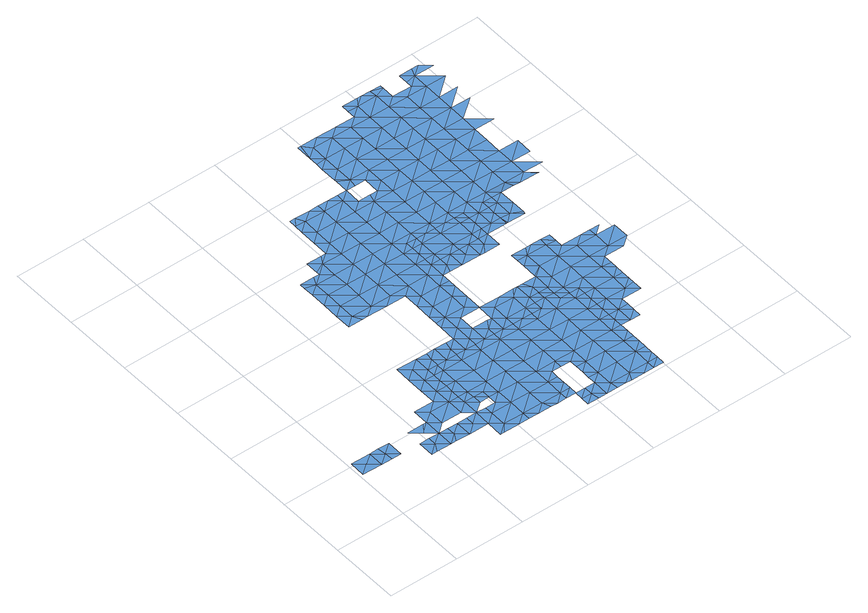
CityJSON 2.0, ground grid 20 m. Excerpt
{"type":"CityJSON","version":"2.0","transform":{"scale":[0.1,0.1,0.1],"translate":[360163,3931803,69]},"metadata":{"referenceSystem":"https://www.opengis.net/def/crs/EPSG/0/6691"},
"CityObjects":{
"waterbody1":{"type":"WaterBody","attributes":{"name":"9","class":"1140","function":"1","WaterBodyRiverFloodingRiskAttribute.description":"5","WaterBodyRiverFloodingRiskAttribute.rankOrg":"1","WaterBodyRiverFloodingRiskAttribute.adminType":"2","WaterBodyRiverFloodingRiskAttribute.scale":"L1"},"geometry":[{"type":"MultiSurface","lod":"1","boundaries":[[[0,1,2]],[[3,1,0]],[[3,4,1]],[[5,1,6]],[[7,2,8]],[[1,5,2]],[[9,8,5]],[[8,9,7]],[[6,1,4]],[[2,5,8]]]}]},
"waterbody2":{"type":"WaterBody","attributes":{"name":"9","class":"1140","function":"1","WaterBodyRiverFloodingRiskAttribute.description":"5","WaterBodyRiverFloodingRiskAttribute.rankOrg":"1","WaterBodyRiverFloodingRiskAttribute.adminType":"2","WaterBodyRiverFloodingRiskAttribute.scale":"L1"},"geometry":[{"type":"MultiSurface","lod":"1","boundaries":[[[10,11,12]],[[13,14,12]],[[10,12,14]],[[14,13,15]],[[14,16,17]],[[14,15,16]],[[16,18,17]],[[19,20,15]],[[16,15,20]],[[16,20,18]],[[20,21,18]],[[22,18,21]],[[20,19,23]],[[21,24,22]],[[19,25,23]],[[22,24,26]],[[27,28,20]],[[20,28,21]],[[20,23,27]],[[24,29,26]],[[26,29,30]],[[23,25,31]],[[32,33,21]],[[21,28,32]],[[24,21,33]],[[34,23,31]],[[35,29,24]],[[36,35,24]],[[36,24,33]],[[37,30,29]],[[38,34,31]],[[38,39,34]],[[37,29,35]],[[40,37,35]],[[41,40,35]],[[37,40,42]],[[43,44,45]],[[46,45,44]],[[41,47,40]],[[48,49,46]],[[44,48,46]],[[50,40,47]],[[42,40,50]],[[48,51,49]],[[49,51,52]],[[44,43,53]],[[54,50,47]],[[55,48,44]],[[56,57,52]],[[58,54,47]],[[57,56,59]],[[52,51,56]],[[60,51,48]],[[44,53,55]],[[61,50,54]],[[58,62,54]],[[59,56,63]],[[51,64,56]],[[48,55,60]],[[60,64,51]],[[65,63,56]],[[55,53,66]],[[61,54,67]],[[54,62,67]],[[68,65,56]],[[64,68,56]],[[69,67,62]],[[70,60,55]],[[69,62,71]],[[72,73,67]],[[74,70,55]],[[75,76,65]],[[69,72,67]],[[55,66,74]],[[60,77,64]],[[76,75,78]],[[75,65,68]],[[71,79,69]],[[70,77,60]],[[72,80,73]],[[81,68,64]],[[66,82,74]],[[83,73,80]],[[79,84,69]],[[69,84,72]],[[85,83,80]],[[86,78,75]],[[77,81,64]],[[81,75,68]],[[87,85,80]],[[88,85,87]],[[72,89,80]],[[89,72,84]],[[82,90,74]],[[79,91,84]],[[74,90,70]],[[92,93,75]],[[86,75,93]],[[94,88,87]],[[82,88,94]],[[79,95,91]],[[92,75,81]],[[80,96,87]],[[90,97,70]],[[70,98,77]],[[99,84,91]],[[95,100,91]],[[82,94,90]],[[80,89,101]],[[97,98,70]],[[102,94,87]],[[77,103,81]],[[104,99,91]],[[105,101,89]],[[96,80,101]],[[106,93,107]],[[104,91,100]],[[93,92,107]],[[98,103,77]],[[108,109,106]],[[108,106,107]],[[102,87,96]],[[103,110,81]],[[111,112,100]],[[100,112,104]],[[108,113,109]],[[90,94,114]],[[115,96,101]],[[116,117,118]],[[92,81,110]],[[118,109,113]],[[113,116,118]],[[114,94,102]],[[97,90,114]],[[115,101,105]],[[110,119,92]],[[97,120,98]],[[121,108,107]],[[114,120,97]],[[122,102,96]],[[105,104,123]],[[107,92,119]],[[104,112,123]],[[111,124,112]],[[122,96,115]],[[125,103,98]],[[120,126,98]],[[127,114,102]],[[128,105,123]],[[129,102,122]],[[125,110,103]],[[116,113,130]],[[131,112,124]],[[107,119,121]],[[102,129,127]],[[132,130,113]],[[133,120,114]],[[113,108,132]],[[125,98,126]],[[133,114,127]],[[134,119,110]],[[135,131,124]],[[132,108,121]],[[136,128,123]],[[123,112,136]],[[137,126,120]],[[138,137,120]],[[138,120,133]],[[112,131,136]],[[139,133,127]],[[140,139,127]],[[134,110,125]],[[141,125,126]],[[142,130,132]],[[135,143,131]],[[144,141,126]],[[144,126,137]],[[121,119,145]],[[145,119,134]],[[143,146,131]],[[147,133,139]],[[148,128,136]],[[146,149,131]],[[131,149,136]],[[121,150,132]],[[151,142,132]],[[140,152,139]],[[153,150,121]],[[154,134,125]],[[155,125,141]],[[149,156,136]],[[150,151,132]],[[139,157,147]],[[121,145,153]],[[148,136,156]],[[139,152,157]],[[155,141,158]],[[154,125,155]],[[159,157,152]],[[150,160,151]],[[156,149,161]],[[145,134,162]],[[145,163,153]],[[149,164,161]],[[158,165,155]],[[166,156,161]],[[134,154,162]],[[150,153,167]],[[152,168,159]],[[169,157,159]],[[164,170,161]],[[161,171,166]],[[172,154,155]],[[163,145,162]],[[160,150,173]],[[167,153,163]],[[172,155,165]],[[150,167,173]],[[159,174,169]],[[175,176,177]],[[178,179,180]],[[161,170,171]],[[159,168,174]],[[163,181,167]],[[170,177,182]],[[177,176,182]],[[178,183,179]],[[184,185,168]],[[165,186,172]],[[162,154,187]],[[188,183,189]],[[170,190,171]],[[188,179,183]],[[187,154,172]],[[162,191,163]],[[173,192,193]],[[170,182,190]],[[174,168,185]],[[176,194,182]],[[193,192,195]],[[183,196,189]],[[192,173,197]],[[186,198,172]],[[199,196,200]],[[201,202,203]],[[199,189,196]],[[201,171,202]],[[204,205,195]],[[181,163,206]],[[202,171,190]],[[207,174,185]],[[208,209,178]],[[162,187,191]],[[183,178,209]],[[185,184,210]],[[211,190,182]],[[195,192,204]],[[163,212,206]],[[198,213,172]],[[214,215,194]],[[216,187,172]],[[214,200,215]],[[205,217,218]],[[219,220,221]],[[219,203,220]],[[204,217,205]],[[192,197,222]],[[183,223,196]],[[185,224,207]],[[200,196,215]],[[217,225,218]],[[163,191,212]],[[226,183,209]],[[203,202,220]],[[182,194,227]],[[213,216,172]],[[228,202,190]],[[183,226,223]],[[185,210,224]],[[222,229,192]],[[230,191,187]],[[217,231,225]],[[232,225,233]],[[234,221,220]],[[194,215,227]],[[211,182,227]],[[213,198,235]],[[222,206,236]],[[206,212,236]],[[202,228,220]],[[233,225,231]],[[237,212,191]],[[215,196,238]],[[204,192,239]],[[196,223,238]],[[235,240,213]],[[190,211,228]],[[222,236,229]],[[230,187,216]],[[230,237,191]],[[239,192,229]],[[234,220,241]],[[242,243,244]],[[245,236,212]],[[244,224,242]],[[227,215,246]],[[217,204,247]],[[248,211,227]],[[217,249,231]],[[233,231,250]],[[251,220,228]],[[223,252,238]],[[215,238,246]],[[241,220,251]],[[224,253,242]],[[204,239,247]],[[254,213,240]],[[213,255,216]],[[256,243,242]],[[257,243,256]],[[240,257,256]],[[248,227,246]],[[251,258,241]],[[245,212,237]],[[229,236,245]],[[248,259,211]],[[216,255,230]],[[252,260,238]],[[217,247,249]],[[253,261,242]],[[260,262,238]],[[254,240,256]],[[250,231,249]],[[228,211,259]],[[261,263,242]],[[242,263,256]],[[246,238,262]],[[251,228,264]],[[239,229,265]],[[213,254,255]],[[266,248,246]],[[230,267,237]],[[265,229,245]],[[268,266,246]],[[268,246,262]],[[258,251,269]],[[269,251,264]],[[270,271,256]],[[256,263,270]],[[264,228,272]],[[273,274,239]],[[254,256,271]],[[228,259,272]],[[267,230,255]],[[266,275,248]],[[276,258,269]],[[277,259,248]],[[278,245,237]],[[239,265,273]],[[247,239,274]],[[250,249,279]],[[248,275,277]],[[249,247,274]],[[280,237,267]],[[245,278,265]],[[254,281,255]],[[274,282,249]],[[283,264,272]],[[277,284,259]],[[254,271,285]],[[237,280,278]],[[265,286,273]],[[279,249,282]],[[272,259,284]],[[271,287,285]],[[281,254,285]],[[267,255,281]],[[288,283,272]],[[289,279,282]],[[286,265,278]],[[290,274,273]],[[281,291,267]],[[282,292,289]],[[287,293,285]],[[280,267,291]],[[272,284,288]],[[294,273,286]],[[274,290,282]],[[284,277,295]],[[296,283,288]],[[273,294,290]],[[280,291,297]],[[278,280,298]],[[299,300,285]],[[301,288,284]],[[298,280,297]],[[285,293,299]],[[302,284,295]],[[282,303,292]],[[304,291,281]],[[303,282,290]],[[305,299,293]],[[281,285,300]],[[286,278,306]],[[302,301,284]],[[296,288,307]],[[300,304,281]],[[304,297,291]],[[306,278,298]],[[294,286,308]],[[309,310,311]],[[310,292,303]],[[309,292,310]],[[305,312,299]],[[308,286,306]],[[313,298,297]],[[290,294,314]],[[315,300,299]],[[316,311,310]],[[317,313,297]],[[313,306,298]],[[314,294,308]],[[303,290,314]],[[317,297,304]],[[315,299,312]],[[303,318,310]],[[319,304,300]],[[320,308,306]],[[318,321,310]],[[316,310,321]],[[303,314,322]],[[323,317,304]],[[324,320,306]],[[320,314,308]],[[318,303,322]],[[324,306,313]],[[312,325,315]],[[300,315,319]],[[319,323,304]],[[326,322,314]],[[318,327,321]],[[325,328,315]],[[323,329,317]],[[317,330,313]],[[329,330,317]],[[330,324,313]],[[322,331,318]],[[326,314,320]],[[332,331,322]],[[333,327,318]],[[319,315,334]],[[333,318,331]],[[335,320,324]],[[332,322,326]],[[319,336,323]],[[330,337,324]],[[338,327,333]],[[339,336,319]],[[337,335,324]],[[335,326,320]],[[332,340,331]],[[326,341,332]],[[342,337,330]],[[343,341,326]],[[326,335,343]],[[332,341,340]],[[344,335,337]],[[340,345,346]],[[341,345,340]],[[335,347,343]],[[346,345,348]],[[345,349,348]],[[343,350,341]],[[341,350,345]],[[349,345,351]],[[352,351,345]]]}]},
"waterbody3":{"type":"WaterBody","attributes":{"name":"9","class":"1140","function":"1","WaterBodyRiverFloodingRiskAttribute.description":"5","WaterBodyRiverFloodingRiskAttribute.rankOrg":"2","WaterBodyRiverFloodingRiskAttribute.adminType":"2","WaterBodyRiverFloodingRiskAttribute.scale":"L1"},"geometry":[{"type":"MultiSurface","lod":"1","boundaries":[[[353,354,355]],[[356,354,353]],[[354,356,357]],[[357,356,358]],[[359,358,356]],[[360,358,359]],[[360,361,358]],[[362,361,360]],[[361,362,363]],[[364,363,362]],[[365,366,367]],[[367,366,368]],[[366,369,368]],[[369,370,368]],[[371,370,369]],[[372,370,371]],[[372,373,370]],[[374,373,372]],[[374,180,373]],[[375,364,362]],[[361,363,376]],[[362,360,371]],[[358,361,377]],[[360,359,371]],[[356,378,359]],[[357,358,379]],[[353,378,356]],[[380,381,382]],[[383,382,381]],[[383,384,382]],[[385,386,384]],[[387,386,385]],[[387,388,386]],[[389,388,387]],[[388,389,390]],[[376,391,361]],[[361,391,377]],[[379,358,377]],[[376,392,393]],[[376,363,392]],[[394,392,363]],[[394,395,392]],[[396,397,398]],[[397,399,398]],[[400,399,397]],[[400,401,399]],[[402,399,401]],[[402,403,399]],[[404,403,402]],[[404,405,406]],[[407,405,404]],[[408,405,407]],[[408,409,405]],[[410,409,408]],[[410,33,409]],[[36,33,410]],[[41,35,36]],[[95,79,411]],[[412,411,79]],[[407,411,412]],[[413,411,407]],[[414,411,413]],[[415,411,414]],[[415,100,411]],[[111,100,415]],[[146,143,416]],[[417,416,143]],[[417,175,416]],[[417,418,175]],[[419,418,417]],[[419,200,418]],[[199,200,419]],[[188,189,420]],[[420,189,419]],[[420,419,421]],[[422,420,421]],[[373,420,422]],[[179,420,373]],[[422,421,423]],[[423,421,424]],[[421,417,424]],[[424,417,425]],[[425,415,424]],[[425,124,415]],[[424,414,423]],[[423,414,426]],[[414,427,426]],[[426,427,402]],[[426,402,367]],[[423,426,368]],[[422,423,368]],[[179,188,420]],[[404,406,403]],[[428,429,430]],[[431,429,428]],[[429,431,13]],[[431,432,13]],[[431,433,432]],[[432,433,434]],[[25,380,435]],[[436,380,25]],[[437,436,25]],[[437,438,436]],[[439,435,440]],[[435,441,440]],[[441,435,382]],[[382,386,441]],[[386,442,441]],[[442,403,441]],[[440,441,406]],[[38,440,406]],[[39,38,406]],[[34,39,443]],[[39,405,443]],[[23,34,443]],[[27,23,443]],[[27,443,28]],[[28,443,409]],[[32,28,409]],[[164,177,170]],[[177,164,416]],[[418,194,176]],[[214,194,418]],[[164,149,416]],[[444,445,429]],[[446,432,438]],[[438,434,436]],[[439,25,435]],[[434,380,436]],[[438,432,434]],[[446,13,432]],[[429,13,444]],[[430,429,445]],[[189,199,419]],[[418,200,214]],[[421,419,417]],[[176,175,418]],[[175,177,416]],[[417,143,425]],[[146,416,149]],[[143,135,425]],[[135,124,425]],[[124,111,415]],[[424,415,414]],[[414,413,427]],[[413,407,427]],[[412,79,71]],[[71,62,412]],[[62,447,412]],[[58,447,62]],[[58,47,447]],[[447,47,410]],[[447,408,412]],[[100,95,411]],[[47,41,410]],[[41,36,410]],[[33,32,409]],[[447,410,408]],[[443,405,409]],[[412,408,407]],[[407,404,427]],[[406,405,39]],[[403,406,441]],[[427,404,402]],[[399,403,442]],[[402,401,367]],[[398,399,442]],[[388,398,442]],[[395,448,392]],[[393,392,448]],[[390,398,388]],[[386,388,442]],[[384,386,382]],[[382,435,380]],[[359,378,449]],[[449,450,359]],[[359,450,372]],[[450,451,372]],[[180,179,373]],[[451,374,372]],[[373,422,370]],[[359,372,371]],[[362,371,369]],[[369,375,362]],[[370,422,368]],[[426,367,368]],[[365,367,401]],[[369,366,452]],[[452,375,369]],[[453,395,394]],[[396,454,453]],[[454,396,398]],[[390,454,398]]]}]},
"waterbody4":{"type":"WaterBody","attributes":{"name":"9","class":"1140","function":"1","WaterBodyRiverFloodingRiskAttribute.description":"5","WaterBodyRiverFloodingRiskAttribute.rankOrg":"2","WaterBodyRiverFloodingRiskAttribute.adminType":"2","WaterBodyRiverFloodingRiskAttribute.scale":"L1"},"geometry":[{"type":"MultiSurface","lod":"1","boundaries":[[[455,456,457]],[[235,198,458]],[[459,456,455]],[[456,459,165]],[[158,144,456]],[[165,158,456]],[[235,458,257]],[[257,458,243]],[[144,137,456]],[[138,133,457]],[[457,137,138]],[[158,141,144]],[[459,198,186]],[[186,165,459]],[[460,458,459]],[[455,460,459]],[[147,157,457]],[[174,460,455]],[[243,460,244]],[[198,459,458]],[[240,235,257]],[[224,244,207]],[[207,244,460]],[[460,174,207]],[[147,457,133]],[[169,174,455]],[[169,455,157]],[[157,455,457]],[[243,458,460]],[[456,137,457]]]}]},
"waterbody5":{"type":"WaterBody","attributes":{"name":"9","class":"1140","function":"1","WaterBodyRiverFloodingRiskAttribute.description":"5","WaterBodyRiverFloodingRiskAttribute.rankOrg":"2","WaterBodyRiverFloodingRiskAttribute.adminType":"2","WaterBodyRiverFloodingRiskAttribute.scale":"L1"},"geometry":[{"type":"MultiSurface","lod":"1","boundaries":[[[293,461,462]],[[287,271,461]],[[270,461,271]],[[463,464,465]],[[461,463,462]],[[263,463,461]],[[261,463,263]],[[465,466,463]],[[466,462,463]],[[293,287,461]],[[270,263,461]],[[261,464,463]],[[464,261,253]]]}]}
},
"vertices":[
[94,159,8],[93,182,8],[65,159,8],[121,158,8],[122,204,8],[65,205,8],[90,205,8],[8,160,8],[37,183,8],[9,206,8],
[225,203,8],[179,203,8],[207,180,8],[235,156,8],[235,203,8],[263,179,8],[264,225,8],[236,249,8],[293,248,8],[320,178,8],[321,224,8],[321,271,8],[293,294,8],[349,201,8],[322,317,8],[348,155,8],[294,340,8],[349,224,8],[349,247,8],[323,363,8],[295,387,8],[377,177,8],[350,270,8],[350,293,8],[377,200,8],[351,339,8],[350,316,8],[352,386,8],[405,177,8],[405,200,8],[380,362,8],[379,339,8],[383,385,8],[340,571,8],[326,594,8],[298,571,8],[298,618,8],[407,339,8],[327,640,8],[299,664,8],[408,385,8],[328,687,8],[300,710,7],[354,571,8],[436,361,8],[383,593,8],[329,733,6],[300,741,6],[436,338,8],[301,756,6],[384,639,8],[441,384,8],[464,338,8],[340,756,6],[385,686,8],[357,755,6],[411,570,8],[465,384,8],[385,732,6],[493,360,8],[441,639,8],[493,337,8],[494,407,8],[466,430,8],[440,592,8],[386,778,6],[357,764,6],[441,685,8],[358,802,6],[521,337,8],[494,453,8],[442,731,6],[468,569,8],[466,450,8],[522,383,8],[466,476,8],[400,801,6],[495,499,8],[467,523,8],[522,429,8],[496,591,8],[550,359,8],[443,777,6],[415,801,6],[496,545,8],[549,336,8],[552,498,8],[497,638,8],[498,684,8],[565,382,8],[578,336,8],[551,452,8],[552,544,8],[499,730,6],[578,382,8],[579,428,8],[415,847,6],[443,823,6],[444,870,6],[416,893,6],[499,776,6],[606,335,8],[606,359,8],[445,916,6],[553,591,8],[580,475,8],[433,939,6],[417,939,6],[417,918,6],[500,822,6],[554,637,8],[501,869,6],[580,521,8],[607,405,8],[634,335,8],[555,729,6],[555,683,8],[581,567,8],[636,427,8],[581,542,8],[474,938,6],[663,358,8],[502,915,6],[582,613,8],[556,775,6],[663,335,8],[664,404,8],[583,659,8],[582,636,8],[610,590,8],[602,567,8],[583,706,7],[502,938,6],[691,334,8],[583,683,8],[557,822,6],[691,357,8],[610,613,8],[680,427,8],[692,380,8],[558,914,6],[530,938,6],[638,566,8],[557,868,6],[613,775,6],[612,728,6],[692,427,8],[639,612,8],[612,705,7],[667,589,8],[560,937,6],[720,403,8],[613,821,6],[614,867,6],[720,380,8],[640,705,7],[708,426,8],[586,890,6],[694,565,8],[667,612,8],[748,379,8],[749,426,8],[669,727,6],[587,937,6],[695,611,8],[748,333,8],[776,333,8],[748,356,8],[830,170,8],[802,194,8],[802,171,8],[621,890,6],[776,356,8],[831,216,8],[706,565,8],[723,588,8],[668,704,7],[669,774,6],[802,217,8],[803,240,8],[777,402,8],[670,820,6],[616,959,6],[588,976,6],[804,332,8],[588,983,6],[831,263,8],[613,936,6],[697,704,7],[803,263,8],[803,286,8],[749,430,8],[778,448,8],[750,472,8],[616,1006,6],[588,1029,6],[643,890,6],[724,611,8],[858,170,8],[859,193,8],[751,564,8],[834,401,8],[671,866,6],[725,727,6],[804,309,8],[832,309,8],[726,773,6],[617,1052,6],[589,1049,6],[750,495,8],[778,495,8],[750,518,8],[644,936,6],[859,239,8],[752,611,8],[589,1075,6],[859,216,8],[833,355,8],[834,447,8],[672,958,6],[727,819,6],[618,1098,6],[590,1122,6],[597,1121,6],[791,517,8],[725,703,7],[672,912,6],[728,865,6],[888,262,8],[673,1005,6],[753,703,7],[807,517,8],[781,633,8],[753,657,8],[752,634,8],[728,911,6],[889,308,8],[674,1051,6],[890,354,8],[674,1097,6],[646,1121,6],[835,494,8],[916,238,8],[809,610,8],[782,726,6],[783,772,6],[781,679,8],[753,680,8],[837,517,8],[890,400,8],[917,267,8],[809,633,8],[917,284,8],[809,656,8],[863,470,8],[729,958,6],[918,331,8],[783,818,6],[917,307,8],[863,491,8],[810,679,8],[810,702,7],[891,447,8],[730,1004,6],[730,1050,6],[918,351,8],[864,516,8],[918,377,8],[785,910,6],[703,1120,6],[784,864,6],[839,771,6],[731,1096,6],[920,469,8],[947,399,8],[839,725,6],[786,957,6],[838,702,7],[948,446,8],[704,1120,6],[787,1049,6],[840,817,6],[760,1119,6],[867,701,7],[786,1003,6],[975,376,8],[948,469,8],[841,863,6],[842,910,6],[895,724,5],[896,770,5],[1004,445,8],[1004,399,8],[788,1095,6],[897,816,5],[904,701,6],[842,956,6],[976,468,8],[843,1002,6],[760,1144,6],[789,1142,6],[761,1165,6],[923,700,5],[898,909,5],[844,1048,6],[952,723,5],[803,1164,6],[898,863,5],[845,1141,6],[953,769,5],[900,1001,5],[817,1164,6],[844,1094,6],[953,815,5],[899,955,5],[976,699,5],[900,1047,5],[843,1164,6],[980,699,5],[954,862,5],[955,908,5],[873,1117,6],[901,1094,5],[874,1153,6],[1009,722,5],[956,1000,5],[1010,815,5],[956,954,5],[874,1163,6],[1009,768,5],[930,1116,5],[958,1093,5],[1012,907,5],[957,1046,5],[1013,999,5],[959,1139,5],[930,1133,5],[1014,1046,5],[931,1162,5],[968,1162,5],[1015,1092,5],[987,1162,5],[1015,1138,5],
[800,32,8],[771,9,8],[799,9,8],[771,32,8],[742,10,8],[715,33,8],[772,79,8],[715,79,8],[658,34,8],[659,80,8],[630,58,8],[630,81,8],[603,151,8],[631,150,8],[603,174,8],[660,173,8],[659,127,8],[717,172,8],[716,126,8],[773,125,8],[773,171,8],[801,147,8],[631,104,8],[629,11,8],[686,11,8],[800,55,8],[704,10,8],[347,108,8],[346,62,8],[375,85,8],[357,62,8],[403,61,8],[432,61,8],[432,84,8],[460,60,8],[489,83,8],[499,60,8],[517,59,8],[661,11,8],[601,35,8],[605,12,8],[602,58,8],[573,35,8],[574,82,8],[574,105,8],[545,82,8],[546,128,8],[574,128,8],[575,151,8],[547,175,8],[490,175,8],[491,222,8],[434,223,8],[433,176,8],[491,268,8],[435,269,8],[378,270,8],[379,316,8],[549,313,8],[492,314,8],[548,267,8],[605,266,8],[605,312,8],[720,357,8],[719,311,8],[776,310,8],[775,263,8],[774,217,8],[718,264,8],[717,218,8],[661,219,8],[661,265,8],[662,311,8],[604,220,8],[547,221,8],[192,111,8],[206,134,8],[177,111,8],[234,110,8],[263,133,8],[250,110,8],[291,109,8],[376,131,8],[319,132,8],[320,155,8],[291,155,8],[376,154,8],[405,154,8],[433,130,8],[489,129,8],[377,223,8],[206,157,8],[178,157,8],[263,156,8],[435,315,8],[572,12,8],[800,78,8],[801,101,8],[801,124,8],[631,127,8],[573,59,8],[545,59,8],
[667,635,8],[611,682,8],[611,636,8],[725,680,8],[668,681,8],[724,634,8],
[838,679,8],[866,655,8],[837,632,8],[813,610,8],[865,609,8],[865,616,8]
]}
